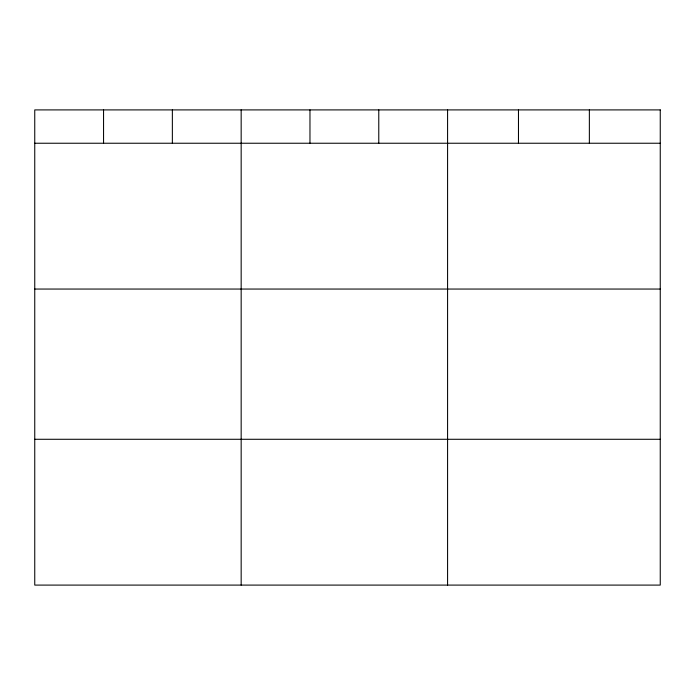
<?xml version="1.0" encoding="UTF-8"?>
<svg xmlns="http://www.w3.org/2000/svg" width="695" height="695" viewBox="0 0 695 695"><rect width="100%" height="100%" fill="white"/><g stroke="black" fill="none" stroke-linecap="round" stroke-linejoin="round"><path stroke-width="1.04" d="M34.75 143.239L660.25 143.239M34.75 289.051L660.25 289.051M34.75 439.283L660.25 439.283M589.36 109.906L589.36 143.239M518.47 109.906L518.47 143.239M447.58 109.906L447.58 585.094M378.775 109.906L378.775 143.239M309.97 109.906L309.97 143.239M241.165 109.906L241.165 585.094M172.36 109.906L172.36 143.239M103.555 109.906L103.555 143.239M660.25 109.906L34.75 109.906L34.75 585.094L660.25 585.094L660.25 109.906"/></g></svg>
